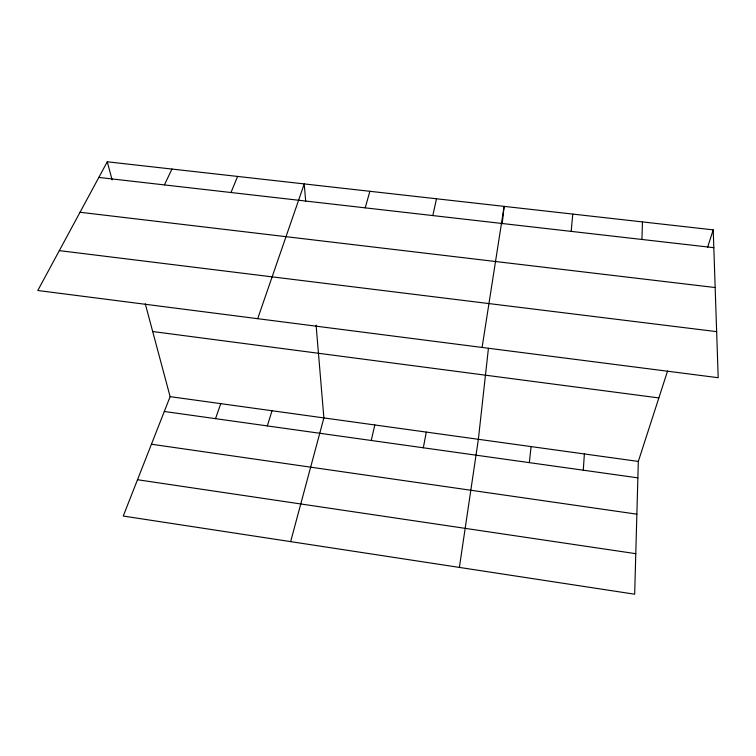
<?xml version="1.0" encoding="UTF-8"?>
<svg xmlns="http://www.w3.org/2000/svg" width="756" height="756" viewBox="0 0 756 756"><rect width="100%" height="100%" fill="white"/><g stroke="black" fill="none" stroke-linecap="round" stroke-linejoin="round"><path stroke-width="1.13" d="M667.567 370.998L638.319 461.425L634.671 594.207L123.247 516.046L170.119 396.645L145.275 303.789M641.938 239.463L642.458 221.914M583.282 470.204L584.379 453.959M571.167 231.374L572.774 214.09M529.332 462.644L531.071 446.588M488.423 348.374L478.368 439.293L459.383 567.416M502.201 223.757L504.129 206.379L482.092 347.448M423.322 447.779L426.28 432.092M432.819 215.573L436.505 198.781M371.243 440.483L374.787 424.966M290.644 541.627L323.88 417.917L316.093 325.127M365.205 207.853L369.882 191.296M267.322 425.921L272.028 410.744M707.512 247.514L713.22 229.862L107.276 161.793L37.8 290.502L718.2 377.707L713.22 229.862M257.683 318.682L304.233 183.925L305.698 201.313M215.507 418.654L220.78 403.657M230.996 192.515L237.601 176.441M164.421 184.908L171.952 169.06M98.847 177.424L713.815 247.675M80.032 212.266L715.157 287.535M59.327 250.623L716.65 331.638M152.693 331.525L658.863 397.93M170.119 396.645L638.319 461.425M164.298 411.481L637.875 477.849M151.446 444.226L636.873 514.174M137.507 479.729L635.787 553.675M107.276 161.793L112.124 179.9"/></g></svg>
